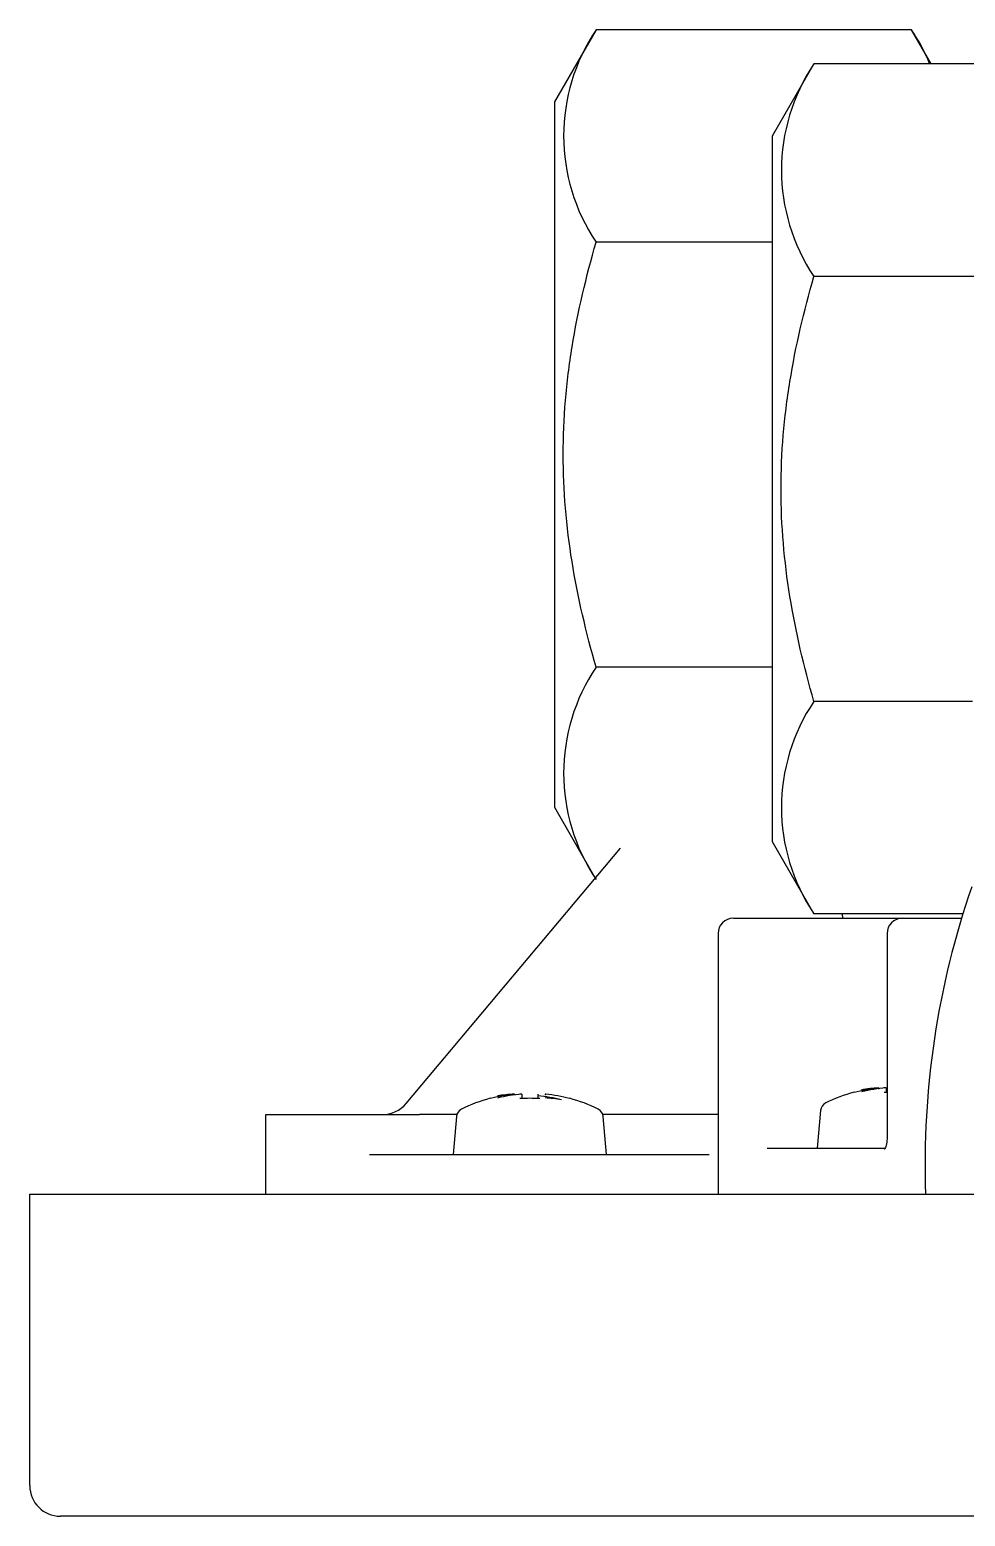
# Model space of a CAD drawing. Header units: millimetres. Extents: x -60 to 7633, y -2614 to 2146.
# Drawn here: x 6709.8 to 6740.29, y -2102.4 to -2053.92 of the extents above; entities that cross this region are included whole.
import ezdxf

# ---------------------------------------------------------------- set-up
doc = ezdxf.new("R2010")
doc.units = ezdxf.units.MM
doc.layers.get('0').update_dxf_attribs({"color": 250})

msp = doc.modelspace()

# ---------------------------------------------------------------- linework, layer by layer
at = {"linetype": 'Continuous'}
for p, q in [((6728.261, -2053.923), (6726.901, -2056.279)), ((6738.54, -2053.923), (6728.261, -2053.923)), ((6739.185, -2055.04), (6738.54, -2053.923)), ((6735.361, -2055.04), (6734.001, -2057.396)), ((6746.64, -2055.04), (6735.361, -2055.04)), ((6726.901, -2056.279), (6726.901, -2079.279)), ((6734.001, -2057.396), (6734.001, -2080.396)), ((6734.001, -2060.851), (6728.261, -2060.851)), ((6746.64, -2061.968), (6735.361, -2061.968)), ((6734.001, -2074.707), (6728.261, -2074.707)), ((6740.535, -2075.825), (6735.361, -2075.825)), ((6726.901, -2079.279), (6728.236, -2081.591)), ((6734.001, -2080.396), (6735.361, -2082.753)), ((6722.068, -2088.941), (6729.057, -2080.612)), ((6732.736, -2082.898), (6733.348, -2082.898)), ((6733.348, -2082.898), (6738.244, -2082.898)), ((6740.218, -2082.753), (6735.361, -2082.753)), ((6736.287, -2082.753), (6736.289, -2082.898)), ((6738.244, -2082.898), (6738.856, -2082.898)), ((6738.856, -2082.898), (6740.173, -2082.898)), ((6732.236, -2083.398), (6732.236, -2091.898)), ((6737.744, -2083.398), (6737.744, -2090.098)), ((6724.806, -2088.78), (6724.806, -2088.769)), ((6725.598, -2088.631), (6725.583, -2088.632)), ((6725.598, -2088.631), (6725.598, -2088.669)), ((6725.845, -2088.632), (6725.84, -2088.631)), ((6725.845, -2088.632), (6725.845, -2088.776)), ((6726.362, -2088.631), (6726.357, -2088.632)), ((6726.357, -2088.632), (6726.357, -2088.776)), ((6726.619, -2088.632), (6726.604, -2088.631)), ((6726.604, -2088.631), (6726.604, -2088.669)), ((6727.396, -2088.78), (6727.396, -2088.769)), ((6736.676, -2088.58), (6736.676, -2088.569)), ((6737.468, -2088.431), (6737.453, -2088.432)), ((6737.468, -2088.431), (6737.468, -2088.469)), ((6737.715, -2088.432), (6737.71, -2088.431)), ((6737.715, -2088.432), (6737.715, -2088.576)), ((6717.501, -2091.898), (6717.501, -2089.298)), ((6717.501, -2089.298), (6722.501, -2089.298)), ((6723.722, -2089.298), (6722.501, -2089.298)), ((6732.236, -2089.298), (6728.48, -2089.298)), ((6735.579, -2089.164), (6735.471, -2090.398)), ((6723.709, -2089.364), (6723.601, -2090.598)), ((6728.601, -2090.598), (6728.493, -2089.364)), ((6720.876, -2090.598), (6722.218, -2090.598)), ((6722.218, -2090.598), (6722.365, -2090.598)), ((6722.365, -2090.598), (6729.837, -2090.598)), ((6729.837, -2090.598), (6729.95, -2090.598)), ((6729.95, -2090.598), (6731.943, -2090.598)), ((6733.838, -2090.398), (6737.676, -2090.398)), ((6709.801, -2101.398), (6709.801, -2091.898)), ((6709.801, -2091.898), (6710.801, -2091.898)), ((6710.801, -2091.898), (7164.801, -2091.898)), ((7164.801, -2102.398), (6710.801, -2102.398))]:
    msp.add_line(p, q, dxfattribs=at)
for centre, radius, start, end in [((6733.405, -2057.387), 6.201, 146.0412, 213.9588), ((6733.397, -2057.387), 6.201, 22.3762, 33.9588), ((6740.505, -2058.504), 6.202, 146.043, 213.957), ((6733.405, -2078.171), 6.201, 146.0412, 213.9588), ((6740.505, -2079.289), 6.201, 146.0412, 213.9588), ((6766.484, -2090.898), 27.5, 160.8504, 182.0839), ((6732.736, -2083.398), 0.5, 90, 180), ((6738.244, -2083.398), 0.5, 90, 180), ((6726.101, -2093.598), 5, 105.0107, 116.4458), ((6726.101, -2093.598), 4.829, 86.1562, 93.8438), ((6726.101, -2093.598), 5, 63.5542, 74.9893), ((6737.971, -2093.398), 5, 105.0107, 116.4458), ((6737.971, -2093.398), 4.829, 92.6894, 93.8438), ((6721.302, -2088.298), 1, 270, 320), ((6724.008, -2089.39), 0.3, 116.4458, 175), ((6728.194, -2089.39), 0.3, 5, 63.5542), ((6735.878, -2089.19), 0.3, 116.4458, 175), ((6710.801, -2101.398), 1, 180, 270)]:
    msp.add_arc(centre, radius, start, end, dxfattribs=at)
for centre, major_axis, start_param, end_param in [((6726.119, -2093.598), (0, 4.995), 0.107561, 0.266084), ((6725.881, -2093.598), (0, 4.976), 0.05697, 0.169096), ((6726.252, -2093.598), (0, 4.985), 0.082766, 0.243405), ((6725.892, -2093.598), (0, 4.967), 0.009447, 0.02384), ((6726.31, -2093.598), (0, 4.82), -0.02384, -0.009447), ((6725.95, -2093.598), (0, 4.926), -0.243405, -0.082766), ((6726.321, -2093.598), (0, 4.85), -0.169096, -0.05697), ((6726.083, -2093.598), (0, 4.994), -0.266084, -0.107561), ((6737.989, -2093.398), (0, 4.995), 0.107561, 0.266084), ((6737.751, -2093.398), (0, 4.976), 0.05697, 0.169096), ((6738.122, -2093.398), (0, 4.985), 0.082766, 0.243405), ((6737.762, -2093.398), (0, 4.967), 0.009447, 0.02384)]:
    msp.add_ellipse(centre, major_axis=major_axis, ratio=1, start_param=start_param, end_param=end_param, dxfattribs=at)
for points, knots in [([(6728.261, -2074.707), (6727.936, -2073.58), (6727.663, -2072.425), (6727.29, -2070.112), (6727.189, -2068.949), (6727.19, -2067.191), (6727.215, -2066.603), (6727.314, -2065.423), (6727.387, -2064.84), (6727.669, -2063.105), (6727.938, -2061.971), (6728.261, -2060.851)], [0, 0, 0, 0, 0.25, 0.25, 0.5, 0.5, 0.625, 0.625, 0.75, 0.75, 1, 1, 1, 1]), ([(6735.361, -2075.825), (6735.035, -2074.693), (6734.766, -2073.554), (6734.393, -2071.251), (6734.29, -2070.088), (6734.289, -2068.321), (6734.314, -2067.729), (6734.412, -2066.558), (6734.485, -2065.977), (6734.765, -2064.243), (6735.034, -2063.101), (6735.361, -2061.968)], [0, 0, 0, 0, 0.25, 0.25, 0.5, 0.5, 0.625, 0.625, 0.75, 0.75, 1, 1, 1, 1]), ([(6737.744, -2090.098), (6737.743, -2090.131), (6737.741, -2090.199), (6737.72, -2090.302), (6737.689, -2090.381), (6737.663, -2090.422), (6737.656, -2090.428), (6737.656, -2090.428)], [0, 0, 0, 0, 0.104468, 0.254277, 0.3822992, 0.5048427, 0.613603, 0.613603, 0.613603, 0.613603])]:
    msp.add_open_spline(points, degree=3, knots=knots, dxfattribs=at)

doc.saveas('drawing.dxf')
